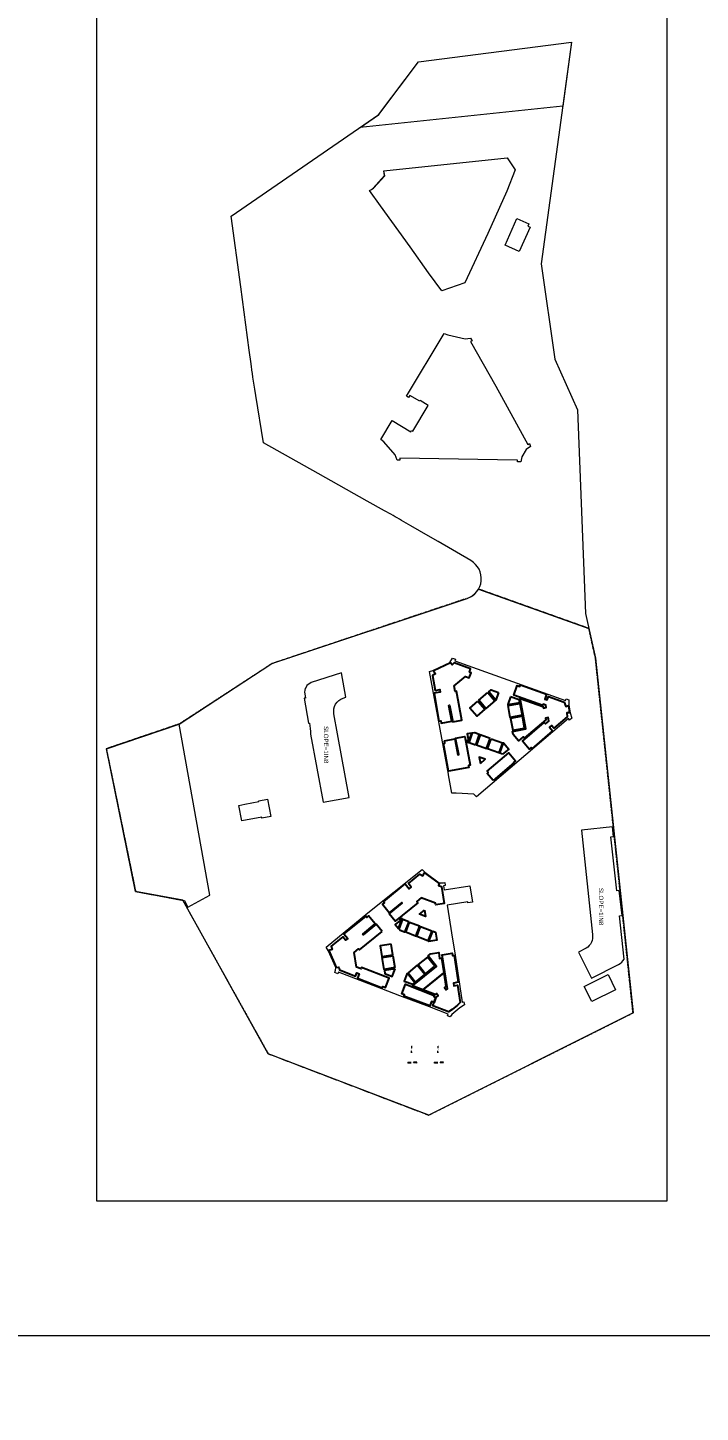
# Model space of a CAD drawing. Header units: metres. Extents: x 256329 to 886268, y -249371 to 355.
# Drawn here: x 286109.3 to 286261.3, y -997.9 to -685.2 of the extents above; entities that cross this region are included whole.
import ezdxf

# ---------------------------------------------------------------- set-up
doc = ezdxf.new("R2010")
doc.units = ezdxf.units.M
doc.header["$MEASUREMENT"] = 0
doc.header["$PDMODE"] = 35
doc.linetypes.add('DASHED', pattern=[0.75, 0.5, -0.25])
doc.layers.get('0').update_dxf_attribs({"lineweight": 18})
doc.layers.get('Defpoints').update_dxf_attribs({"lineweight": 20})
for name, color, linetype, lineweight, plot in [('A-AREA-BUILT UP', 30, 'Continuous', 0, False), ('A-AREA-BUP DUCTS', 114, 'Continuous', 0, False), ('A-AREA-BUP LOBBY', 49, 'Continuous', 0, False)]:
    doc.layers.add(name, color=color, linetype=linetype, lineweight=lineweight, plot=plot)
for name, color, linetype, lineweight in [('BLK_2_FLR_-1_BLT_UP_AREA', 22, 'DASHED', 9), ('BLK_2_FLR_-1_VEHICLE_RAMP_1', 7, 'Continuous', 0), ('BLK_2_FLR_-2_EXIT_WIDTH_STAIR', 1, 'DASHED', 9)]:
    doc.layers.add(name, color=color, linetype=linetype, lineweight=lineweight)
doc.layers.add('BLK_2_FLR_-1_BLT_UP_AREA_DEDUCT', color=25, linetype='Continuous', plot=False)
doc.layers.add('BLK_2_FLR_-1_EXIT_WIDTH_STAIR', color=7, linetype='Continuous')
doc.styles.get("Standard").update_dxf_attribs({"font": 'arial.ttf'})
doc.dimstyles.new('RM DIM', dxfattribs={"dimtxt": 0.15, "dimasz": 0.1, "dimexe": 0.1, "dimexo": 0.1, "dimgap": 0.09, "dimtad": 0, "dimzin": 0, "dimdsep": 46, "dimtxsty": 'Standard', "dimblk": 'OBLIQUE', "dimcen": 0, "dimdle": 0.1, "dimclrd": 147, "dimclre": 147, "dimclrt": 7, "dimadec": 0, "dimazin": 0, "dimtfac": 1, "dimtofl": 0, "dimtmove": 1, "dimatfit": 2, "dimfxl": 0.125, "dimtolj": 1, "dimtzin": 0, "dimlwd": -1, "dimlwe": -1, "dimarcsym": 0})

# ---------------------------------------------------------------- blocks, each defined once
blk = doc.blocks.new('_Oblique')
at = {"color": 0, "linetype": 'ByBlock', "lineweight": -2}
blk.add_line((-0.5, -0.5), (0.5, 0.5), dxfattribs=at)
blk = doc.blocks.new('*D1136')
at = {"layer": 'BLK_2_FLR_-1_EXIT_WIDTH_STAIR', "color": 147, "ltscale": 0.1, "transparency": 16777216}
for p, q in [((286195.232615, -918.91974), (286195.969259, -918.91974)), ((286195.332615, -919.04474), (286195.332615, -918.81974)), ((286197.261415, -918.91974), (286196.524771, -918.91974)), ((286197.161415, -919.04474), (286197.161415, -918.81974))]:
    blk.add_line(p, q, dxfattribs=at)
at = {"layer": 'Defpoints', "color": 0, "ltscale": 0.1, "transparency": 16777216}
for p in [(286195.332615, -919.44473), (286197.161415, -918.91974), (286197.161415, -919.44473)]:
    blk.add_point(p, dxfattribs=at)
at = {"layer": 'BLK_2_FLR_-1_EXIT_WIDTH_STAIR', "color": 147, "ltscale": 0.1, "transparency": 16777216, "xscale": 0.1, "yscale": 0.1, "zscale": 0.1, "rotation": 180}
blk.add_blockref('_Oblique', (286195.332615, -918.91974), dxfattribs=at)
at = {"layer": 'BLK_2_FLR_-1_EXIT_WIDTH_STAIR', "color": 147, "ltscale": 0.1, "transparency": 16777216, "xscale": 0.1, "yscale": 0.1, "zscale": 0.1}
blk.add_blockref('_Oblique', (286197.161415, -918.91974), dxfattribs=at)
at = {"layer": 'BLK_2_FLR_-1_EXIT_WIDTH_STAIR', "color": 7, "ltscale": 0.1, "transparency": 16777216, "insert": (286196.247015, -918.91974), "char_height": 0.15, "attachment_point": 5}
blk.add_mtext('\\A1;1.83', dxfattribs=at)
blk = doc.blocks.new('*D1137')
at = {"layer": 'BLK_2_FLR_-2_EXIT_WIDTH_STAIR', "color": 147, "ltscale": 0.1, "transparency": 16777216}
for p, q in [((286196.157412, -915.302444), (286195.932412, -915.302444)), ((286196.032412, -915.202444), (286196.032412, -915.710488)), ((286196.032412, -916.774044), (286196.032412, -916.266)), ((286196.157412, -916.674044), (286195.932412, -916.674044))]:
    blk.add_line(p, q, dxfattribs=at)
at = {"layer": 'Defpoints', "color": 0, "ltscale": 0.1, "transparency": 16777216}
for p in [(286196.339476, -915.302444), (286196.032412, -916.674044), (286196.339476, -916.674044)]:
    blk.add_point(p, dxfattribs=at)
at = {"layer": 'BLK_2_FLR_-2_EXIT_WIDTH_STAIR', "color": 147, "ltscale": 0.1, "transparency": 16777216, "xscale": 0.1, "yscale": 0.1, "zscale": 0.1}
for p, rotation in [((286196.032412, -915.302444), 90), ((286196.032412, -916.674044), 270)]:
    blk.add_blockref('_Oblique', p, dxfattribs=dict(at, rotation=rotation))
at = {"layer": 'BLK_2_FLR_-2_EXIT_WIDTH_STAIR', "color": 7, "ltscale": 0.1, "transparency": 16777216, "insert": (286196.032412, -915.988244), "char_height": 0.15, "attachment_point": 5, "rotation": 90}
blk.add_mtext('\\A1;1.37', dxfattribs=at)
blk = doc.blocks.new('*D1142')
at = {"layer": 'BLK_2_FLR_-1_EXIT_WIDTH_STAIR', "color": 147, "ltscale": 0.1, "transparency": 16777216}
for p, q in [((286201.218549, -918.91974), (286201.955193, -918.91974)), ((286201.318549, -919.04474), (286201.318549, -918.81974)), ((286203.247349, -918.91974), (286202.510705, -918.91974)), ((286203.147349, -919.04474), (286203.147349, -918.81974))]:
    blk.add_line(p, q, dxfattribs=at)
at = {"layer": 'Defpoints', "color": 0, "ltscale": 0.1, "transparency": 16777216}
for p in [(286201.318549, -919.44473), (286203.147349, -918.91974), (286203.147349, -919.44473)]:
    blk.add_point(p, dxfattribs=at)
at = {"layer": 'BLK_2_FLR_-1_EXIT_WIDTH_STAIR', "color": 147, "ltscale": 0.1, "transparency": 16777216, "xscale": 0.1, "yscale": 0.1, "zscale": 0.1, "rotation": 180}
blk.add_blockref('_Oblique', (286201.318549, -918.91974), dxfattribs=at)
at = {"layer": 'BLK_2_FLR_-1_EXIT_WIDTH_STAIR', "color": 147, "ltscale": 0.1, "transparency": 16777216, "xscale": 0.1, "yscale": 0.1, "zscale": 0.1}
blk.add_blockref('_Oblique', (286203.147349, -918.91974), dxfattribs=at)
at = {"layer": 'BLK_2_FLR_-1_EXIT_WIDTH_STAIR', "color": 7, "ltscale": 0.1, "transparency": 16777216, "insert": (286202.232949, -918.91974), "char_height": 0.15, "attachment_point": 5}
blk.add_mtext('\\A1;1.83', dxfattribs=at)
blk = doc.blocks.new('*D1143')
at = {"layer": 'BLK_2_FLR_-2_EXIT_WIDTH_STAIR', "color": 147, "ltscale": 0.1, "transparency": 16777216}
for p, q in [((286202.143347, -915.302444), (286201.918347, -915.302444)), ((286202.018347, -915.202444), (286202.018347, -915.710488)), ((286202.018347, -916.774044), (286202.018347, -916.266)), ((286202.143347, -916.674044), (286201.918347, -916.674044))]:
    blk.add_line(p, q, dxfattribs=at)
at = {"layer": 'Defpoints', "color": 0, "ltscale": 0.1, "transparency": 16777216}
for p in [(286202.32541, -915.302444), (286202.018347, -916.674044), (286202.32541, -916.674044)]:
    blk.add_point(p, dxfattribs=at)
at = {"layer": 'BLK_2_FLR_-2_EXIT_WIDTH_STAIR', "color": 147, "ltscale": 0.1, "transparency": 16777216, "xscale": 0.1, "yscale": 0.1, "zscale": 0.1}
for p, rotation in [((286202.018347, -915.302444), 90), ((286202.018347, -916.674044), 270)]:
    blk.add_blockref('_Oblique', p, dxfattribs=dict(at, rotation=rotation))
at = {"layer": 'BLK_2_FLR_-2_EXIT_WIDTH_STAIR', "color": 7, "ltscale": 0.1, "transparency": 16777216, "insert": (286202.018347, -915.988244), "char_height": 0.15, "attachment_point": 5, "rotation": 90}
blk.add_mtext('\\A1;1.37', dxfattribs=at)

msp = doc.modelspace()

# ---------------------------------------------------------------- linework, layer by layer
at = {"color": 6, "ltscale": 0.05}
msp.add_lwpolyline([(285462.22245, -528.934859), (286489.827232, -528.934859), (286489.827232, -980.695668), (285462.22245, -980.695668)], close=True, dxfattribs=at)
at = {"elevation": -101063.996597}
msp.add_lwpolyline([(286124.939651, -645.875985), (286253.744801, -645.875985), (286253.744801, -950.28442), (286124.939651, -950.28442)], close=True, dxfattribs=at)
at = {"layer": 'A-AREA-BUILT UP', "elevation": 100.260857}
for points in [[(286202.912469, -744.604521), (286199.909787, -740.566182), (286195.703571, -734.69903), (286189.026971, -725.462717), (286186.521826, -721.99539), (286186.98002, -721.708259), (286187.383999, -721.455103), (286189.966728, -718.569705), (286189.785912, -717.537594), (286217.659748, -714.594977), (286219.492898, -717.308079), (286217.56265, -722.095613), (286213.297713, -731.656122), (286208.128134, -742.786584)], [(286220.401819, -735.711698), (286217.203121, -734.285222), (286219.873798, -728.304099), (286222.577249, -729.510071), (286222.353221, -730.01228), (286222.846159, -730.232173)], [(286220.7272, -783.248756), (286220.026287, -783.238672), (286220.032017, -782.840412), (286215.485672, -782.77065), (286193.440386, -782.453471), (286193.434569, -782.857782), (286192.834631, -782.84915), (286192.362572, -781.69623), (286189.812237, -778.768135), (286189.10944, -778.229011), (286191.677826, -773.923821), (286195.913677, -776.450629), (286196.077034, -776.176571), (286196.341111, -776.333909), (286199.804962, -770.520183), (286197.973469, -769.428504), (286197.896597, -769.558137), (286195.680059, -768.237252), (286195.397407, -768.709064), (286194.883055, -768.402343), (286203.422978, -754.236325), (286204.23566, -754.599994), (286208.146656, -755.448515), (286209.39013, -755.301211), (286209.729962, -755.909755), (286209.380727, -756.10478), (286215.10795, -766.155161), (286222.343535, -779.319267), (286222.687414, -779.129768), (286222.938512, -779.785249), (286221.989438, -780.447332), (286220.975156, -782.147507)], [(286205.150732, -858.118889), (286204.395529, -853.937222), (286204.368055, -853.787898), (286200.10666, -830.626826), (286200.895737, -830.393731), (286204.725784, -828.595768), (286205.296331, -827.61156), (286205.956425, -827.84723), (286205.8227, -828.22214), (286230.867535, -837.165532), (286231.002334, -836.789203), (286231.567398, -836.990946), (286231.62419, -838.241998), (286231.908203, -839.930208), (286232.296319, -841.117871), (286231.765319, -841.568732), (286231.493864, -841.249469), (286210.732274, -858.922169), (286210.089886, -858.340775), (286206.144679, -858.055018)], [(286164.216329, -863.36892), (286162.248167, -863.724364), (286162.212691, -863.527937), (286157.676319, -864.347795), (286157.050605, -860.84942), (286158.372613, -860.610435), (286158.364429, -860.565168), (286161.569969, -859.985632), (286161.534427, -859.789216), (286163.502467, -859.433099)], [(286198.424571, -875.31793), (286199.053565, -875.93056), (286202.320413, -878.361746), (286202.947901, -878.359479), (286203.255704, -878.328361), (286203.569758, -878.275798), (286203.684354, -878.966186), (286203.296986, -879.029068), (286203.439375, -879.917676), (286209.217419, -878.997257), (286209.797601, -882.710681), (286208.789987, -882.874339), (286208.748811, -882.616033), (286204.098091, -883.356863), (286204.112063, -883.450183), (286204.174697, -883.84104), (286205.093525, -889.606348), (286205.904232, -894.692454), (286207.503479, -905.280619), (286207.898257, -905.217493), (286208.00851, -905.90569), (286206.941807, -906.55618), (286205.632674, -907.682187), (286205.184642, -908.115533), (286204.765687, -908.577078), (286204.205473, -908.362799), (286204.348047, -907.989237), (286200.099762, -906.364291), (286193.370357, -903.887817), (286189.307324, -902.322731), (286179.518679, -898.490769), (286179.37671, -898.862745), (286178.722208, -898.612401), (286178.863561, -898.059863), (286178.928406, -897.493175), (286177.208706, -893.647205), (286176.740627, -892.906654), (286186.192856, -885.139333)], [(286235.085433, -901.768349), (286240.451668, -899.084412), (286242.151495, -902.483028), (286236.785259, -905.166965)]]:
    msp.add_lwpolyline(points, close=True, dxfattribs=at)
at = {"layer": 'A-AREA-BUP DUCTS', "const_width": 0.01, "elevation": -1.016914}
msp.add_lwpolyline([(286192.974228, -722.915117), (286192.974228, -722.915117)], close=True, dxfattribs=at)
at = {"layer": 'A-AREA-BUP LOBBY', "color": 30, "elevation": -1.062838}
msp.add_lwpolyline([(286235.366871, -817.503194), (286237.601559, -827.619835), (286246.098694, -907.728562), (286199.932661, -930.818612), (286163.672416, -916.943717), (286144.33872, -882.293953), (286133.686408, -880.270389), (286127.082096, -848.059117), (286143.511798, -842.477968), (286164.489253, -828.835435), (286208.604807, -814.092776, 0.645421), (286209.476849, -805.571571), (286202.070811, -801.267312), (286199.842572, -799.972493), (286195.925491, -797.717106), (286193.789039, -796.486973, 0.005068), (286189.925435, -794.29128), (286186.050804, -792.115224), (286174.927195, -785.868021), (286162.58391, -778.935829), (286160.868968, -768.239446), (286160.641776, -766.822415), (286160.211441, -764.138342, -0.007092), (286160.166047, -763.85521, -0.007092), (286160.044961, -763.050686), (286159.781498, -761.091527), (286159.371435, -758.042181), (286157.444664, -743.714281), (286155.298729, -727.756628), (286188.657919, -704.824878), (286197.631119, -692.879441), (286232.205712, -688.459639), (286225.346765, -738.517054), (286228.407933, -760.092222), (286233.54579, -771.493168)], format="xyb", close=True, dxfattribs=at)
at = {"layer": 'A-AREA-BUP LOBBY', "color": 30}
for points, elevation in [([(286197.617068, -692.880196), (286232.205712, -688.459639), (286230.209228, -702.915899), (286184.436455, -707.717594), (286188.590232, -704.86217), (286197.631119, -692.879441)], -1.062838), ([(286189.785912, -717.537594), (286217.659748, -714.594977), (286219.492898, -717.308079), (286217.56265, -722.095613), (286217.56265, -722.095613), (286213.297713, -731.656122), (286213.297713, -731.656122), (286208.128134, -742.786584), (286202.912469, -744.604521), (286199.909787, -740.566182), (286195.703571, -734.69903), (286189.026971, -725.462717), (286186.521826, -721.99539), (286186.98002, -721.708259), (286187.438214, -721.421129), (286189.976048, -718.622905), (286189.785912, -717.537594)], -0.963618), ([(286219.873798, -728.304099), (286222.577249, -729.510071), (286222.353221, -730.01228), (286222.846159, -730.232173), (286220.401819, -735.711698), (286217.203121, -734.285222)], -0.882152), ([(286203.422978, -754.236325), (286204.23566, -754.599994), (286208.146656, -755.448515), (286209.39013, -755.301211), (286209.729962, -755.909755), (286209.380727, -756.10478), (286215.10795, -766.155161), (286222.343535, -779.319267), (286222.687414, -779.129768), (286222.938512, -779.785249), (286221.989438, -780.447332), (286220.975156, -782.147507), (286220.7272, -783.248756), (286220.026287, -783.238672), (286220.032017, -782.840412), (286215.485672, -782.77065), (286193.440386, -782.453471), (286193.434569, -782.857782), (286192.834631, -782.84915), (286192.362572, -781.69623), (286189.812237, -778.768135), (286189.10944, -778.229011), (286191.677826, -773.923821), (286195.913677, -776.450629), (286196.077034, -776.176571), (286196.341111, -776.333909), (286199.804962, -770.520183), (286197.973469, -769.428504), (286197.896597, -769.558137), (286195.680059, -768.237252), (286195.397407, -768.709064), (286194.883055, -768.402343), (286203.422978, -754.236325)], -0.836228), ([(286211.203791, -811.984822), (286236.125805, -820.877318)], -102.337326), ([(286143.511798, -842.477968), (286127.066153, -848.061155), (286133.670465, -880.272428), (286144.702609, -882.361035), (286145.525253, -883.835375), (286150.482194, -881.097826), (286143.511798, -842.477968)], -1.122958), ([(286157.050605, -860.84942), (286158.372613, -860.610435), (286158.364429, -860.565168), (286161.569969, -859.985632), (286161.534427, -859.789216), (286163.502467, -859.433099), (286164.216329, -863.36892), (286162.248167, -863.724364), (286162.212691, -863.527937), (286157.676319, -864.347795)], 100.09141), ([(286198.424571, -875.31793), (286199.053565, -875.93056), (286202.320413, -878.361746), (286202.947901, -878.359479), (286203.255704, -878.328361), (286203.569758, -878.275798), (286203.684354, -878.966186), (286203.296986, -879.029068), (286203.439375, -879.917676), (286209.217419, -878.997257), (286209.797601, -882.710681), (286208.789987, -882.874339), (286208.748811, -882.616033), (286204.098091, -883.356863), (286204.120145, -883.504166), (286204.121023, -883.506098), (286204.174697, -883.84104), (286204.174668, -883.841753), (286205.093525, -889.606348), (286205.093525, -889.606348), (286205.093525, -889.606348), (286205.093525, -889.606348), (286205.904232, -894.692454), (286207.503479, -905.280619), (286207.898257, -905.217493), (286208.00851, -905.90569), (286206.941807, -906.55618), (286205.632674, -907.682187), (286205.184642, -908.115533), (286204.765687, -908.577078), (286204.205473, -908.362799), (286204.348047, -907.989237), (286200.099762, -906.364291), (286193.370357, -903.887817), (286189.307324, -902.322731), (286179.518679, -898.490769), (286179.37671, -898.862745), (286178.722208, -898.612401), (286178.863561, -898.059863), (286178.928406, -897.493175), (286177.208706, -893.647205), (286176.740627, -892.906654), (286186.192856, -885.139333), (286198.424571, -875.31793)], -0.914904), ([(286240.451668, -899.084412), (286242.151495, -902.483028), (286236.785259, -905.166965), (286235.085433, -901.768349), (286240.451668, -899.084412)], 100.091452)]:
    msp.add_lwpolyline(points, close=True, dxfattribs=dict(at, elevation=elevation))
at = {"layer": 'BLK_2_FLR_-1_BLT_UP_AREA', "color": 14, "ltscale": 0.05, "elevation": -1.062838}
msp.add_lwpolyline([(286237.601559, -827.619835), (286236.111024, -820.872044), (286211.188711, -811.979442, -0.183538), (286208.604807, -814.092776), (286164.489253, -828.835435), (286143.511798, -842.477968), (286127.082096, -848.059117), (286133.686408, -880.270389), (286144.33872, -882.293953), (286163.672416, -916.943717), (286199.932661, -930.818612), (286246.098694, -907.728562)], format="xyb", close=True, dxfattribs=at)
at = {"layer": 'BLK_2_FLR_-1_BLT_UP_AREA_DEDUCT', "color": 14, "ltscale": 0.05}
for points, elevation in [([(286202.231936, -841.821385), (286202.680964, -841.739288), (286202.780342, -842.279896), (286205.118447, -841.852047), (286204.45749, -838.260491), (286204.656425, -838.224011), (286205.343002, -841.963763), (286207.411264, -841.584053), (286206.220554, -835.086683), (286205.874632, -835.14793), (286205.644267, -833.883705), (286208.234194, -831.705767), (286209.101309, -832.015472), (286209.503597, -830.885456), (286209.129777, -830.751993), (286209.398519, -829.99903), (286205.70468, -828.680235), (286205.202788, -829.106558), (286204.822773, -828.690505), (286201.0251, -830.488244), (286201.443481, -831.102525), (286200.784927, -831.550466), (286201.397586, -834.88032), (286202.43024, -834.691549), (286202.538033, -835.280797), (286201.139506, -835.538353), (286202.231936, -841.821385)], -0.505671), ([(286215.715784, -835.356009), (286215.102878, -837.096923), (286213.483009, -835.192482), (286214.028173, -834.745887)], 100.260857), ([(286219.156994, -835.929229), (286219.926717, -833.770594), (286220.537917, -833.991811), (286220.656717, -833.65876), (286226.553425, -835.764613), (286226.170345, -836.837657), (286226.735495, -837.03943), (286227.004254, -836.286473), (286230.576845, -837.561979), (286230.90253, -838.483415), (286231.504522, -838.271076), (286231.761065, -839.92101), (286231.154037, -839.958103), (286231.219581, -840.85058), (286228.197373, -843.416511), (286227.679697, -842.806555), (286227.222056, -843.195104), (286227.93944, -844.033886), (286223.250155, -848.044484), (286223.052555, -847.786462), (286222.61862, -848.150626), (286221.103064, -846.368119), (286226.050031, -842.162018), (286226.289819, -842.444293), (286227.05217, -841.796689), (286226.894275, -840.989332), (286226.311153, -841.121553), (286226.395369, -841.540249), (286221.510382, -845.692776), (286221.239953, -845.398544), (286220.213444, -846.27046), (286219.00233, -844.844613), (286218.875437, -844.132566), (286221.852652, -843.588826), (286220.620623, -836.728865), (286225.729357, -838.541616), (286225.843708, -838.922149), (286226.498179, -838.766172), (286226.395551, -838.203698), (286225.805063, -837.993022), (286225.706849, -838.268128), (286219.155932, -835.932206)], -0.999461), ([(286211.045752, -837.283754), (286212.623678, -839.140296), (286210.805059, -840.701769), (286210.766817, -840.73125), (286209.184949, -838.864896)], -0.86692), ([(286213.29638, -835.368217), (286214.875622, -837.226308), (286212.818834, -838.974427), (286211.24151, -837.117633)], -0.880529), ([(286218.406087, -836.316409), (286217.788225, -838.07536), (286220.512918, -837.577179), (286220.407792, -837.002219)], 100.260857), ([(286220.558403, -837.825952), (286221.043271, -840.480641), (286218.373585, -840.970183), (286217.887969, -838.314213)], 100.260857), ([(286221.088035, -840.7266), (286218.419046, -841.216016), (286218.903239, -843.876576), (286221.573154, -843.382661)], -0.880529), ([(286210.482197, -847.236969), (286209.052887, -846.739237), (286209.862375, -844.485599), (286210.34625, -844.395952), (286211.367177, -844.754585)], -0.806471), ([(286203.510627, -846.26304), (286205.847869, -845.83444), (286206.50717, -849.429741), (286206.70351, -849.391354), (286206.017333, -845.649487), (286208.086793, -845.270236), (286209.276482, -851.762016), (286208.930722, -851.81917), (286209.012474, -852.268091), (286204.430152, -853.102883), (286203.285478, -846.8635), (286203.609832, -846.804019)], -0.246317), ([(286209.687323, -844.529224), (286208.615965, -844.72412), (286208.884407, -846.199768), (286208.542437, -846.275485), (286208.593988, -846.558863), (286208.91669, -846.674686)], -1.059555), ([(286213.828985, -845.71126), (286211.563848, -844.918764), (286210.747293, -847.207857), (286213.003936, -848.024981)], -0.880529), ([(286214.061904, -845.803216), (286216.604951, -846.71036), (286215.784613, -849.010059), (286213.242859, -848.099288)], -0.588316), ([(286216.64186, -849.315852), (286216.035163, -849.078244), (286216.852277, -846.735195), (286218.039846, -848.133414)], -0.880529), ([(286211.602219, -851.369434), (286212.701856, -850.42209), (286211.332109, -849.943246)], 302.662859), ([(286190.99609, -885.088963), (286189.500132, -883.242756), (286189.927435, -882.896462), (286189.687749, -882.600663), (286194.63932, -878.583952), (286195.521147, -879.679691), (286195.991528, -879.298146), (286195.325421, -878.486471), (286197.894917, -876.402249), (286198.6108, -876.77009), (286198.999439, -876.070118), (286202.278086, -878.494769), (286202.117186, -878.933929), (286202.835927, -879.20872), (286203.444254, -883.005119), (286201.502912, -883.316215), (286201.445874, -882.960281), (286198.246328, -881.735299), (286197.25029, -882.572906), (286197.462055, -882.824725), (286192.336999, -886.979838), (286191.006704, -885.337836), (286193.961995, -882.943201), (286193.836056, -882.787775)], -0.531073), ([(286198.996021, -884.500836), (286199.211729, -885.936152), (286197.861099, -885.405779)], 206.289228), ([(286189.42753, -889.345627), (286188.090378, -887.715009), (286185.139556, -890.092879), (286185.013678, -889.937529), (286187.849107, -887.63945), (286186.353757, -885.792083), (286185.926507, -886.138281), (286185.690701, -885.848606), (286180.753927, -889.850387), (286181.635264, -890.935893), (286181.159126, -891.322469), (286180.504479, -890.515148), (286177.871996, -892.64365), (286178.081188, -893.41241), (286177.390535, -893.600089), (286179.050456, -897.474193), (286179.63417, -897.380983), (286179.738321, -898.031525), (286183.400452, -899.43227), (286183.687485, -898.680208), (286184.247699, -898.894486), (286183.859669, -899.911174), (286189.421958, -902.03845), (286189.534695, -901.768215), (286190.14176, -902.000532), (286190.958948, -899.845489), (286184.760218, -897.4822), (286184.653439, -897.767693), (286183.61445, -897.370557), (286183.078861, -894.047502), (286184.076635, -893.237699), (286184.299405, -893.507665)], -1.133613), ([(286193.957188, -886.492481), (286193.538718, -886.332417), (286193.308828, -886.519443), (286193.529655, -886.783283), (286192.360778, -887.747192), (286193.123624, -888.672252)], -1.059555), ([(286195.432472, -887.056734), (286194.492935, -889.513189), (286193.483346, -889.127044), (286193.231423, -888.812926), (286194.097433, -886.546112)], -1.059555), ([(286195.603803, -887.23716), (286197.845254, -888.093741), (286196.971106, -890.379232), (286194.736867, -889.502525)], -0.685276), ([(286198.088747, -888.188123), (286200.610379, -889.151926), (286199.736231, -891.437417), (286197.221811, -890.453487)], -0.810047), ([(286200.846124, -889.231055), (286201.463361, -889.468775), (286201.752909, -891.293075), (286199.950132, -891.569499)], -1.133613), ([(286191.409841, -892.200917), (286188.989335, -892.588006), (286189.369552, -894.971659), (286191.791611, -894.59367)], 100.15153), ([(286198.600708, -902.502082), (286196.280643, -901.619154), (286201.701016, -897.219074), (286199.790163, -894.862339), (286200.35592, -894.40362), (286202.202649, -894.108633), (286202.404789, -895.440942), (286202.809288, -895.374767), (286203.322366, -898.665677)], -1.062838), ([(286206.403782, -906.00504), (286205.242121, -906.975896), (286204.396077, -907.464352), (286200.860011, -906.106566), (286201.57483, -904.23679), (286202.094967, -903.898552), (286201.690221, -903.340378), (286201.35613, -903.555068), (286198.595197, -902.502286), (286203.322366, -898.665677), (286203.823827, -901.730314), (286203.481415, -901.985027), (286203.855479, -902.494894), (286204.177971, -902.258496), (286202.940708, -894.608328), (286205.250004, -894.240285), (286205.336939, -894.783371), (286205.671013, -894.733578), (286206.621892, -900.812065), (286205.503649, -900.98789), (286205.599131, -901.585533), (286206.401012, -901.45742), (286207.028628, -905.374196)], -1.176254), ([(286192.25661, -897.503846), (286189.837396, -897.892037), (286189.411528, -895.225834), (286191.830702, -894.840595)], 100.197454), ([(286197.35452, -896.930483), (286195.253786, -898.645965), (286196.951618, -900.748996), (286199.043748, -899.042236)], 100.197454), ([(286201.32164, -897.167647), (286199.641842, -895.099657), (286197.546747, -896.801979), (286199.236534, -898.870007)], -1.049182), ([(286192.362016, -897.736273), (286189.903269, -898.130903), (286189.990332, -898.848217), (286191.684778, -899.487132)], -1.133613), ([(286195.030304, -898.760186), (286194.358953, -900.518584), (286196.314803, -901.262622), (286196.768552, -900.900952)], -1.133613), ([(286201.567812, -904.234107), (286201.129599, -905.363308), (286200.576836, -905.15314), (286200.191958, -906.16246), (286194.328894, -903.918445), (286194.433868, -903.64365), (286193.837247, -903.403692), (286194.666573, -901.261861), (286201.171928, -903.759479), (286201.062459, -904.04091)], -1.133613)]:
    msp.add_lwpolyline(points, close=True, dxfattribs=dict(at, elevation=elevation))
msp.add_lwpolyline([(286214.520988, -855.239559), (286213.139846, -853.613494), (286213.382406, -853.407469), (286213.149217, -853.143096), (286218.024835, -848.999666), (286219.533787, -850.775208), (286219.114611, -851.131286), (286219.185954, -851.215267)], close=True, dxfattribs=at)
at = {"layer": 'BLK_2_FLR_-1_VEHICLE_RAMP_1', "color": 2, "elevation": -1.062838}
for points in [[(286179.334275, -844.695102), (286178.511451, -840.157046, -0.369785), (286180.580052, -836.618517), (286181.191402, -836.406789), (286180.191791, -830.893721), (286173.401765, -833.125323, 0.37022), (286171.931436, -835.660082), (286172.087914, -836.610994), (286171.779855, -836.661687), (286172.796618, -842.269359), (286172.978869, -842.248704, -0.003415), (286173.248126, -844.75952), (286176.04021, -860.158472), (286181.94395, -859.088026)], [(286243.003069, -880.099602), (286242.407771, -880.175411), (286241.082738, -867.944133), (286241.679248, -867.879513), (286241.44208, -865.690229), (286234.421107, -866.434944), (286236.9271, -889.994635, -0.30707), (286235.516395, -893.11069), (286233.754967, -893.98616), (286236.702829, -899.859348), (286242.847242, -896.774249, 0.143732), (286244.080073, -895.608049), (286243.019536, -885.822633), (286243.616053, -885.758011)]]:
    msp.add_lwpolyline(points, format="xyb", close=True, dxfattribs=at)

# ---------------------------------------------------------------- texts
at = {"layer": 'BLK_2_FLR_-1_VEHICLE_RAMP_1', "color": 2, "char_height": 1, "width": 1.687746, "attachment_point": 1, "rotation": 270}
for insert in [(286177.238728, -842.947222, -101312.530596), (286239.396857, -879.501541, -1.062838)]:
    msp.add_mtext('SLOPE=1IN8', dxfattribs=dict(at, insert=insert))

# ---------------------------------------------------------------- dimensions: what is measured, and where the dimension line sits
at = {"layer": 'BLK_2_FLR_-1_EXIT_WIDTH_STAIR', "color": 7, "ltscale": 0.1}
for base, p1, p2, picture, middle in [((286197.161415, -918.91974), (286195.332615, -919.44473), (286197.161415, -919.44473), '*D1136', (286196.247015, -918.91974)), ((286203.147349, -918.91974), (286201.318549, -919.44473), (286203.147349, -919.44473), '*D1142', (286202.232949, -918.91974))]:
    dim = msp.add_linear_dim(base=base, p1=p1, p2=p2, dimstyle='RM DIM', override={"dimfxlon": 1, "dimarcsym": 1}, dxfattribs=at)
    dim.commit()
    dim.dimension.update_dxf_attribs({"geometry": picture, "text_midpoint": middle})
at = {"layer": 'BLK_2_FLR_-2_EXIT_WIDTH_STAIR', "color": 7, "ltscale": 0.1}
for base, p1, p2, picture, middle in [((286196.032412, -916.674044), (286196.339476, -915.302444), (286196.339476, -916.674044), '*D1137', (286196.032412, -915.988244)), ((286202.018347, -916.674044), (286202.32541, -915.302444), (286202.32541, -916.674044), '*D1143', (286202.018347, -915.988244))]:
    dim = msp.add_linear_dim(base=base, p1=p1, p2=p2, angle=90, dimstyle='RM DIM', override={"dimfxlon": 1, "dimarcsym": 1}, dxfattribs=at)
    dim.commit()
    dim.dimension.update_dxf_attribs({"geometry": picture, "text_midpoint": middle})

doc.saveas('drawing.dxf')
